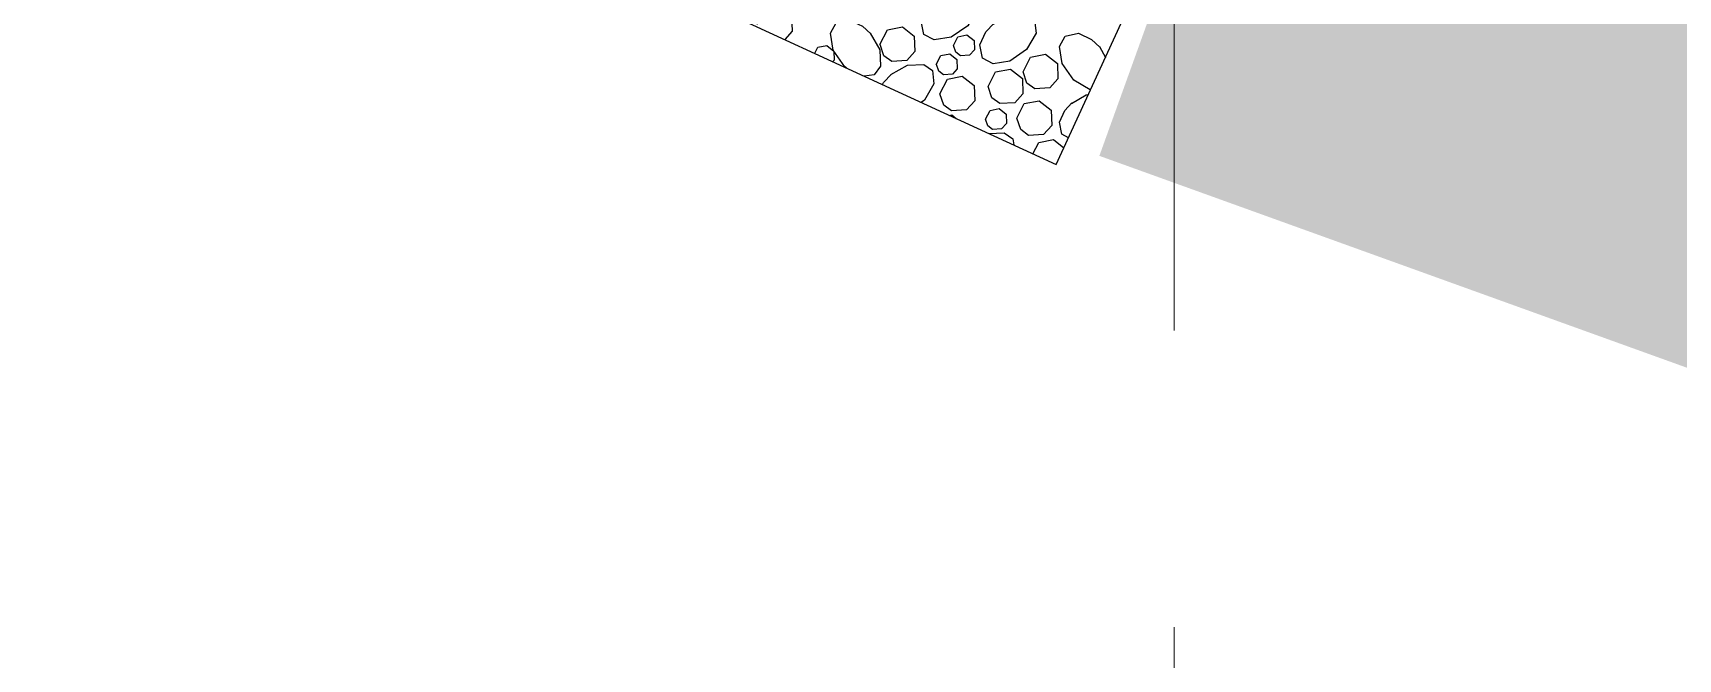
# Model space of a CAD drawing. Header units: feet. Extents: x 7707 to 9528, y 2602 to 5512.
# Drawn here: x 9234.35 to 9262.1, y 3831.11 to 3841.67 of the extents above; entities that cross this region are included whole.
import ezdxf

# ---------------------------------------------------------------- set-up
doc = ezdxf.new("R2010")
doc.units = ezdxf.units.FT
doc.header["$LTSCALE"] = 0.4
doc.header["$MEASUREMENT"] = 0
doc.linetypes.add('HIDDEN', pattern=[0.375, 0.25, -0.125])
for name, color, linetype in [('ECB', 84, 'Continuous'), ('grid', 254, 'HIDDEN'), ('STORM', 7, 'Continuous')]:
    doc.layers.add(name, color=color, linetype=linetype)

msp = doc.modelspace()

# ---------------------------------------------------------------- linework, layer by layer
at = {"layer": 'ECB', "color": 5, "const_width": 10}
msp.add_lwpolyline([(9254.031, 3844.297), (9291.985, 3830.62)], dxfattribs=at)
at = {"layer": 'grid', "color": 252, "linetype": 'HIDDEN', "lineweight": 0, "ltscale": 100}
msp.add_line((9253.65, 2831.651), (9253.508, 5465.722), dxfattribs=at)
at = {"layer": 'STORM', "color": 1, "flags": 128}
msp.add_lwpolyline([(9238.318, 3856.019), (9234.348, 3847.389), (9251.609, 3839.449), (9255.579, 3848.079)], close=True, dxfattribs=at)
for points in [[(9249.552, 3842.217), (9249.831, 3842.375), (9250.107, 3842.389), (9250.253, 3842.284), (9250.279, 3842.063), (9250.118, 3841.785), (9249.836, 3841.592), (9249.551, 3841.547), (9249.374, 3841.639), (9249.328, 3841.864), (9249.43, 3842.086), (9249.563, 3842.226)], [(9246.566, 3841.814), (9246.693, 3842.061), (9246.944, 3842.11), (9247.145, 3841.952), (9247.155, 3841.694), (9247.028, 3841.555)], [(9250.543, 3841.815), (9250.823, 3841.974), (9251.098, 3841.988), (9251.244, 3841.883), (9251.27, 3841.662), (9251.109, 3841.384), (9250.827, 3841.191), (9250.542, 3841.146), (9250.366, 3841.238), (9250.319, 3841.463), (9250.421, 3841.685), (9250.554, 3841.825)], [(9248.069, 3841.077), (9248.041, 3841.093), (9247.847, 3841.375), (9247.803, 3841.66), (9247.895, 3841.837), (9248.12, 3841.883), (9248.341, 3841.781), (9248.482, 3841.648)], [(9248.472, 3841.659), (9248.631, 3841.38), (9248.645, 3841.105), (9248.54, 3840.958), (9248.371, 3840.938)], [(9248.635, 3841.47), (9248.762, 3841.717), (9249.013, 3841.766), (9249.214, 3841.608), (9249.224, 3841.35), (9249.086, 3841.199), (9248.834, 3841.182), (9248.701, 3841.279), (9248.636, 3841.47)], [(9252.188, 3840.708), (9252.182, 3840.707), (9251.904, 3840.869), (9251.711, 3841.15), (9251.666, 3841.435), (9251.758, 3841.612), (9251.984, 3841.659), (9252.205, 3841.556), (9252.345, 3841.423)], [(9247.534, 3841.323), (9247.586, 3841.425), (9247.737, 3841.454), (9247.857, 3841.36), (9247.863, 3841.205), (9247.842, 3841.181)], [(9249.875, 3841.454), (9249.951, 3841.602), (9250.101, 3841.631), (9250.222, 3841.537), (9250.228, 3841.381), (9250.145, 3841.291), (9249.994, 3841.281), (9249.914, 3841.339), (9249.875, 3841.453)], [(9252.336, 3841.434), (9252.439, 3841.252)], [(9248.819, 3840.962), (9249.098, 3841.12), (9249.373, 3841.134), (9249.519, 3841.03), (9249.546, 3840.808), (9249.385, 3840.531), (9249.333, 3840.495)], [(9249.586, 3841.134), (9249.663, 3841.282), (9249.813, 3841.312), (9249.933, 3841.217), (9249.939, 3841.062), (9249.857, 3840.971), (9249.706, 3840.961), (9249.626, 3841.019), (9249.587, 3841.134)], [(9251.05, 3841.01), (9251.177, 3841.257), (9251.427, 3841.307), (9251.628, 3841.149), (9251.638, 3840.891), (9251.5, 3840.739), (9251.248, 3840.723), (9251.115, 3840.82), (9251.05, 3841.01)], [(9248.68, 3840.796), (9248.697, 3840.831), (9248.83, 3840.971)], [(9249.644, 3840.638), (9249.772, 3840.885), (9250.022, 3840.934), (9250.223, 3840.777), (9250.233, 3840.518), (9250.095, 3840.367), (9249.843, 3840.35), (9249.71, 3840.448), (9249.645, 3840.638)], [(9250.459, 3840.76), (9250.586, 3841.007), (9250.837, 3841.057), (9251.037, 3840.899), (9251.047, 3840.64), (9250.91, 3840.489), (9250.658, 3840.473), (9250.524, 3840.57), (9250.459, 3840.76)], [(9251.864, 3840.477), (9252.116, 3840.62), (9252.148, 3840.621)], [(9249.811, 3840.276), (9249.848, 3840.283), (9249.923, 3840.224)], [(9250.417, 3840.212), (9250.493, 3840.36), (9250.644, 3840.39), (9250.764, 3840.295), (9250.77, 3840.14), (9250.687, 3840.049), (9250.536, 3840.039), (9250.457, 3840.098), (9250.417, 3840.212)], [(9250.944, 3840.226), (9251.07, 3840.473), (9251.321, 3840.522), (9251.522, 3840.364), (9251.532, 3840.106), (9251.394, 3839.954), (9251.142, 3839.938), (9251.009, 3840.035), (9250.944, 3840.226)], [(9251.816, 3839.899), (9251.705, 3839.958), (9251.663, 3840.16), (9251.755, 3840.36), (9251.874, 3840.486)], [(9250.474, 3839.971), (9250.733, 3839.984), (9250.879, 3839.879), (9250.891, 3839.779)], [(9251.215, 3839.63), (9251.313, 3839.82), (9251.563, 3839.869), (9251.739, 3839.731)]]:
    msp.add_lwpolyline(points, dxfattribs=at)

doc.saveas('drawing.dxf')
